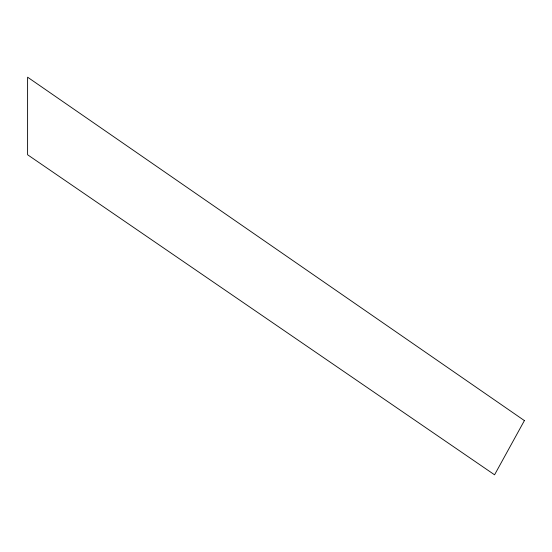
<?xml version="1.0" encoding="UTF-8"?>
<svg xmlns="http://www.w3.org/2000/svg" width="552" height="552" viewBox="0 0 552 552"><rect width="100%" height="100%" fill="white"/><g stroke="black" fill="none" stroke-linecap="round" stroke-linejoin="round"><path stroke-width="0.83" d="M524.4 420.596L494.564 474.81L27.6 154.76L27.6 77.19L524.4 420.596"/></g></svg>
